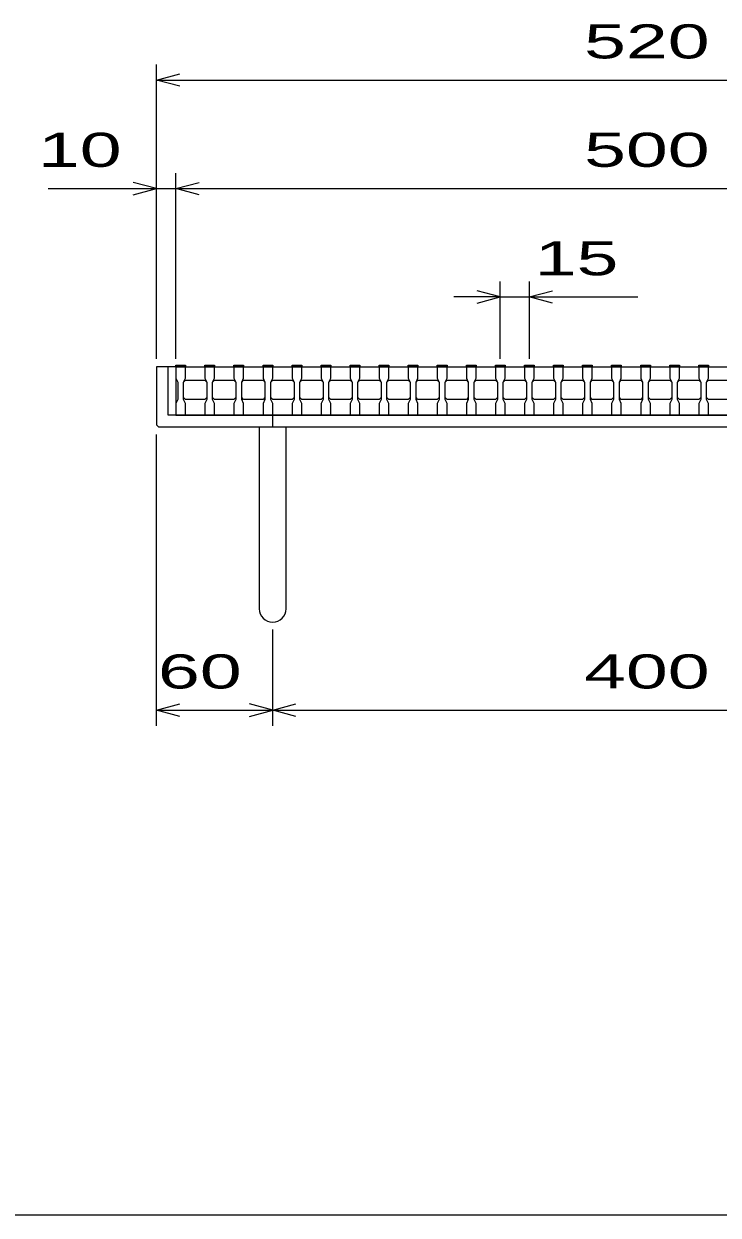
# Model space of a CAD drawing. Units: millimetres, scale not verified. Extents: x -1456 to 1385, y -1026 to 843.
# Drawn here: x -1065 to -707, y -917 to -302 of the extents above; entities that cross this region are included whole.
import ezdxf
from ezdxf.enums import TextEntityAlignment as Align

# ---------------------------------------------------------------- set-up
doc = ezdxf.new("R2010")
doc.units = ezdxf.units.MM
doc.header["$LTSCALE"] = 8
for name, color, linetype, lineweight in [('0_2', 150, 'Continuous', 25), ('16', 3, 'Continuous', 25), ('19', 6, 'Continuous', 25), ('22', 4, 'Continuous', 25)]:
    doc.layers.add(name, color=color, linetype=linetype, lineweight=lineweight)
doc.styles.add('ベクトル', font='')
doc.styles.get('ベクトル').set_extended_font_data('ベクトル')

msp = doc.modelspace()

# ---------------------------------------------------------------- linework, layer by layer
at = {"layer": '0_2'}
msp.add_line((1384.8, -917.2), (-1383.2, -917.2), dxfattribs=at)
at = {"layer": '16'}
for p, q in [((-987, -479), (-987, -478.3)), ((-987, -478.3), (-982, -478.3)), ((-987, -479), (-987, -485)), ((-982, -479), (-987, -479)), ((-987, -479), (-487, -479)), ((-987, -479), (-987, -504)), ((-982, -478.3), (-982, -479)), ((-982, -485), (-982, -479)), ((-972, -479), (-972, -478.3)), ((-972, -478.3), (-967, -478.3)), ((-972, -479), (-972, -485)), ((-967, -479), (-972, -479)), ((-967, -478.3), (-967, -479)), ((-967, -485), (-967, -479)), ((-957, -479), (-957, -478.3)), ((-957, -478.3), (-952, -478.3)), ((-957, -479), (-957, -485)), ((-952, -479), (-957, -479)), ((-952, -478.3), (-952, -479)), ((-952, -485), (-952, -479)), ((-942, -479), (-942, -478.3)), ((-942, -478.3), (-937, -478.3)), ((-942, -479), (-942, -485)), ((-937, -479), (-942, -479)), ((-937, -478.3), (-937, -479)), ((-937, -485), (-937, -479)), ((-927, -479), (-927, -478.3)), ((-927, -478.3), (-922, -478.3)), ((-927, -479), (-927, -485)), ((-922, -479), (-927, -479)), ((-922, -478.3), (-922, -479)), ((-922, -485), (-922, -479)), ((-912, -479), (-912, -478.3)), ((-912, -478.3), (-907, -478.3)), ((-912, -479), (-912, -485)), ((-907, -479), (-912, -479)), ((-907, -478.3), (-907, -479)), ((-907, -485), (-907, -479)), ((-897, -479), (-897, -478.3)), ((-897, -478.3), (-892, -478.3)), ((-897, -479), (-897, -485)), ((-892, -479), (-897, -479)), ((-892, -478.3), (-892, -479)), ((-892, -485), (-892, -479)), ((-882, -479), (-882, -478.3)), ((-882, -478.3), (-877, -478.3)), ((-882, -479), (-882, -485)), ((-877, -479), (-882, -479)), ((-877, -478.3), (-877, -479)), ((-877, -485), (-877, -479)), ((-867, -479), (-867, -478.3)), ((-867, -478.3), (-862, -478.3)), ((-867, -479), (-867, -485)), ((-862, -479), (-867, -479)), ((-862, -478.3), (-862, -479)), ((-862, -485), (-862, -479)), ((-852, -479), (-852, -478.3)), ((-852, -478.3), (-847, -478.3)), ((-852, -479), (-852, -485)), ((-847, -479), (-852, -479)), ((-847, -478.3), (-847, -479)), ((-847, -485), (-847, -479)), ((-837, -479), (-837, -478.3)), ((-837, -478.3), (-832, -478.3)), ((-837, -479), (-837, -485)), ((-832, -479), (-837, -479)), ((-832, -478.3), (-832, -479)), ((-832, -485), (-832, -479)), ((-822, -479), (-822, -478.3)), ((-822, -478.3), (-817, -478.3)), ((-822, -479), (-822, -485)), ((-817, -479), (-822, -479)), ((-817, -478.3), (-817, -479)), ((-817, -485), (-817, -479)), ((-807, -479), (-807, -478.3)), ((-807, -478.3), (-802, -478.3)), ((-807, -479), (-807, -485)), ((-802, -479), (-807, -479)), ((-802, -478.3), (-802, -479)), ((-802, -485), (-802, -479)), ((-792, -479), (-792, -478.3)), ((-792, -478.3), (-787, -478.3)), ((-792, -479), (-792, -485)), ((-787, -479), (-792, -479)), ((-787, -478.3), (-787, -479)), ((-787, -485), (-787, -479)), ((-777, -479), (-777, -478.3)), ((-777, -478.3), (-772, -478.3)), ((-777, -479), (-777, -485)), ((-772, -479), (-777, -479)), ((-772, -478.3), (-772, -479)), ((-772, -485), (-772, -479)), ((-762, -479), (-762, -478.3)), ((-762, -478.3), (-757, -478.3)), ((-762, -479), (-762, -485)), ((-757, -479), (-762, -479)), ((-757, -478.3), (-757, -479)), ((-757, -485), (-757, -479)), ((-747, -479), (-747, -478.3)), ((-747, -478.3), (-742, -478.3)), ((-747, -479), (-747, -485)), ((-742, -479), (-747, -479)), ((-742, -478.3), (-742, -479)), ((-742, -485), (-742, -479)), ((-732, -479), (-732, -478.3)), ((-732, -478.3), (-727, -478.3)), ((-732, -479), (-732, -485)), ((-727, -479), (-732, -479)), ((-727, -478.3), (-727, -479)), ((-727, -485), (-727, -479)), ((-717, -479), (-717, -478.3)), ((-717, -478.3), (-712, -478.3)), ((-717, -479), (-717, -485)), ((-712, -479), (-717, -479)), ((-712, -478.3), (-712, -479)), ((-712, -485), (-712, -479)), ((-987, -485), (-986, -487)), ((-983, -487), (-982, -485)), ((-983, -487), (-982, -486)), ((-982, -486), (-972, -486)), ((-972, -485), (-971, -487)), ((-972, -486), (-971, -487)), ((-968, -487), (-967, -485)), ((-968, -487), (-967, -486)), ((-967, -486), (-957, -486)), ((-957, -485), (-956, -487)), ((-957, -486), (-956, -487)), ((-953, -487), (-952, -485)), ((-953, -487), (-952, -486)), ((-952, -486), (-942, -486)), ((-942, -485), (-941, -487)), ((-942, -486), (-941, -487)), ((-938, -487), (-937, -485)), ((-938, -487), (-937, -486)), ((-937, -486), (-927, -486)), ((-927, -485), (-926, -487)), ((-927, -486), (-926, -487)), ((-923, -487), (-922, -485)), ((-923, -487), (-922, -486)), ((-922, -486), (-912, -486)), ((-912, -485), (-911, -487)), ((-912, -486), (-911, -487)), ((-908, -487), (-907, -485)), ((-908, -487), (-907, -486)), ((-907, -486), (-897, -486)), ((-897, -485), (-896, -487)), ((-897, -486), (-896, -487)), ((-893, -487), (-892, -485)), ((-893, -487), (-892, -486)), ((-892, -486), (-882, -486)), ((-882, -485), (-881, -487)), ((-882, -486), (-881, -487)), ((-878, -487), (-877, -485)), ((-878, -487), (-877, -486)), ((-877, -486), (-867, -486)), ((-867, -485), (-866, -487)), ((-867, -486), (-866, -487)), ((-863, -487), (-862, -485)), ((-863, -487), (-862, -486)), ((-862, -486), (-852, -486)), ((-852, -485), (-851, -487)), ((-852, -486), (-851, -487)), ((-848, -487), (-847, -485)), ((-848, -487), (-847, -486)), ((-847, -486), (-837, -486)), ((-837, -485), (-836, -487)), ((-837, -486), (-836, -487)), ((-833, -487), (-832, -485)), ((-833, -487), (-832, -486)), ((-832, -486), (-822, -486)), ((-822, -485), (-821, -487)), ((-822, -486), (-821, -487)), ((-818, -487), (-817, -485)), ((-818, -487), (-817, -486)), ((-817, -486), (-807, -486)), ((-807, -485), (-806, -487)), ((-807, -486), (-806, -487)), ((-803, -487), (-802, -485)), ((-803, -487), (-802, -486)), ((-802, -486), (-792, -486)), ((-792, -485), (-791, -487)), ((-792, -486), (-791, -487)), ((-788, -487), (-787, -485)), ((-788, -487), (-787, -486)), ((-787, -486), (-777, -486)), ((-777, -485), (-776, -487)), ((-777, -486), (-776, -487)), ((-773, -487), (-772, -485)), ((-773, -487), (-772, -486)), ((-772, -486), (-762, -486)), ((-762, -485), (-761, -487)), ((-762, -486), (-761, -487)), ((-758, -487), (-757, -485)), ((-758, -487), (-757, -486)), ((-757, -486), (-747, -486)), ((-747, -485), (-746, -487)), ((-747, -486), (-746, -487)), ((-743, -487), (-742, -485)), ((-743, -487), (-742, -486)), ((-742, -486), (-732, -486)), ((-732, -485), (-731, -487)), ((-732, -486), (-731, -487)), ((-728, -487), (-727, -485)), ((-728, -487), (-727, -486)), ((-727, -486), (-717, -486)), ((-717, -485), (-716, -487)), ((-717, -486), (-716, -487)), ((-713, -487), (-712, -485)), ((-713, -487), (-712, -486)), ((-712, -486), (-702, -486)), ((-986, -487), (-986, -496)), ((-983, -496), (-983, -487)), ((-971, -487), (-971, -496)), ((-968, -496), (-968, -487)), ((-956, -487), (-956, -496)), ((-953, -496), (-953, -487)), ((-941, -487), (-941, -496)), ((-938, -496), (-938, -487)), ((-926, -487), (-926, -496)), ((-923, -496), (-923, -487)), ((-911, -487), (-911, -496)), ((-908, -496), (-908, -487)), ((-896, -487), (-896, -496)), ((-893, -496), (-893, -487)), ((-881, -487), (-881, -496)), ((-878, -496), (-878, -487)), ((-866, -487), (-866, -496)), ((-863, -496), (-863, -487)), ((-851, -487), (-851, -496)), ((-848, -496), (-848, -487)), ((-836, -487), (-836, -496)), ((-833, -496), (-833, -487)), ((-821, -487), (-821, -496)), ((-818, -496), (-818, -487)), ((-806, -487), (-806, -496)), ((-803, -496), (-803, -487)), ((-791, -487), (-791, -496)), ((-788, -496), (-788, -487)), ((-776, -487), (-776, -496)), ((-773, -496), (-773, -487)), ((-761, -487), (-761, -496)), ((-758, -496), (-758, -487)), ((-746, -487), (-746, -496)), ((-743, -496), (-743, -487)), ((-731, -487), (-731, -496)), ((-728, -496), (-728, -487)), ((-716, -487), (-716, -496)), ((-713, -496), (-713, -487)), ((-986, -496), (-987, -498)), ((-987, -498), (-987, -504)), ((-982, -496), (-983, -495)), ((-982, -498), (-983, -496)), ((-972, -496), (-982, -496)), ((-982, -504), (-982, -498)), ((-971, -495), (-972, -496)), ((-971, -496), (-972, -498)), ((-972, -498), (-972, -504)), ((-967, -496), (-968, -495)), ((-967, -498), (-968, -496)), ((-957, -496), (-967, -496)), ((-967, -504), (-967, -498)), ((-956, -495), (-957, -496)), ((-956, -496), (-957, -498)), ((-957, -498), (-957, -504)), ((-952, -496), (-953, -495)), ((-952, -498), (-953, -496)), ((-942, -496), (-952, -496)), ((-952, -504), (-952, -498)), ((-941, -495), (-942, -496)), ((-941, -496), (-942, -498)), ((-942, -498), (-942, -504)), ((-937, -496), (-938, -495)), ((-937, -498), (-938, -496)), ((-927, -496), (-937, -496)), ((-937, -504), (-937, -498)), ((-926, -495), (-927, -496)), ((-926, -496), (-927, -498)), ((-927, -498), (-927, -504)), ((-922, -496), (-923, -495)), ((-922, -498), (-923, -496)), ((-912, -496), (-922, -496)), ((-922, -504), (-922, -498)), ((-911, -495), (-912, -496)), ((-911, -496), (-912, -498)), ((-912, -498), (-912, -504)), ((-907, -496), (-908, -495)), ((-907, -498), (-908, -496)), ((-897, -496), (-907, -496)), ((-907, -504), (-907, -498)), ((-896, -495), (-897, -496)), ((-896, -496), (-897, -498)), ((-897, -498), (-897, -504)), ((-892, -496), (-893, -495)), ((-892, -498), (-893, -496)), ((-882, -496), (-892, -496)), ((-892, -504), (-892, -498)), ((-881, -495), (-882, -496)), ((-881, -496), (-882, -498)), ((-882, -498), (-882, -504)), ((-877, -496), (-878, -495)), ((-877, -498), (-878, -496)), ((-867, -496), (-877, -496)), ((-877, -504), (-877, -498)), ((-866, -495), (-867, -496)), ((-866, -496), (-867, -498)), ((-867, -498), (-867, -504)), ((-862, -496), (-863, -495)), ((-862, -498), (-863, -496)), ((-852, -496), (-862, -496)), ((-862, -504), (-862, -498)), ((-851, -495), (-852, -496)), ((-851, -496), (-852, -498)), ((-852, -498), (-852, -504)), ((-847, -496), (-848, -495)), ((-847, -498), (-848, -496)), ((-837, -496), (-847, -496)), ((-847, -504), (-847, -498)), ((-836, -495), (-837, -496)), ((-836, -496), (-837, -498)), ((-837, -498), (-837, -504)), ((-832, -496), (-833, -495)), ((-832, -498), (-833, -496)), ((-822, -496), (-832, -496)), ((-832, -504), (-832, -498)), ((-821, -495), (-822, -496)), ((-821, -496), (-822, -498)), ((-822, -498), (-822, -504)), ((-817, -496), (-818, -495)), ((-817, -498), (-818, -496)), ((-807, -496), (-817, -496)), ((-817, -504), (-817, -498)), ((-806, -495), (-807, -496)), ((-806, -496), (-807, -498)), ((-807, -498), (-807, -504)), ((-802, -496), (-803, -495)), ((-802, -498), (-803, -496)), ((-792, -496), (-802, -496)), ((-802, -504), (-802, -498)), ((-791, -495), (-792, -496)), ((-791, -496), (-792, -498)), ((-792, -498), (-792, -504)), ((-787, -496), (-788, -495)), ((-787, -498), (-788, -496)), ((-777, -496), (-787, -496)), ((-787, -504), (-787, -498)), ((-776, -495), (-777, -496)), ((-776, -496), (-777, -498)), ((-777, -498), (-777, -504)), ((-772, -496), (-773, -495)), ((-772, -498), (-773, -496)), ((-762, -496), (-772, -496)), ((-772, -504), (-772, -498)), ((-761, -495), (-762, -496)), ((-761, -496), (-762, -498)), ((-762, -498), (-762, -504)), ((-757, -496), (-758, -495)), ((-757, -498), (-758, -496)), ((-747, -496), (-757, -496)), ((-757, -504), (-757, -498)), ((-746, -495), (-747, -496)), ((-746, -496), (-747, -498)), ((-747, -498), (-747, -504)), ((-742, -496), (-743, -495)), ((-742, -498), (-743, -496)), ((-732, -496), (-742, -496)), ((-742, -504), (-742, -498)), ((-731, -495), (-732, -496)), ((-731, -496), (-732, -498)), ((-732, -498), (-732, -504)), ((-727, -496), (-728, -495)), ((-727, -498), (-728, -496)), ((-717, -496), (-727, -496)), ((-727, -504), (-727, -498)), ((-716, -495), (-717, -496)), ((-716, -496), (-717, -498)), ((-717, -498), (-717, -504)), ((-712, -496), (-713, -495)), ((-712, -498), (-713, -496)), ((-702, -496), (-712, -496)), ((-712, -504), (-712, -498)), ((-987, -504), (-982, -504)), ((-987, -504), (-487, -504)), ((-972, -504), (-967, -504)), ((-957, -504), (-952, -504)), ((-942, -504), (-937, -504)), ((-927, -504), (-922, -504)), ((-912, -504), (-907, -504)), ((-897, -504), (-892, -504)), ((-882, -504), (-877, -504)), ((-867, -504), (-862, -504)), ((-852, -504), (-847, -504)), ((-837, -504), (-832, -504)), ((-822, -504), (-817, -504)), ((-807, -504), (-802, -504)), ((-792, -504), (-787, -504)), ((-777, -504), (-772, -504)), ((-762, -504), (-757, -504)), ((-747, -504), (-742, -504)), ((-732, -504), (-727, -504)), ((-717, -504), (-712, -504))]:
    msp.add_line(p, q, dxfattribs=at)
at = {"layer": '19'}
for p, q in [((-987, -479), (-997, -479)), ((-997, -479), (-997, -509)), ((-991, -504), (-991, -479)), ((-483, -504), (-991, -504)), ((-937, -510), (-937, -504)), ((-997, -509), (-996, -510)), ((-996, -510), (-478, -510)), ((-944, -510), (-944, -604)), ((-930, -604), (-930, -510))]:
    msp.add_line(p, q, dxfattribs=at)
msp.add_arc((-937, -604), 7, 180, 0, dxfattribs=at)
at = {"layer": '22'}
for p, q in [((-997, -475), (-997, -323)), ((-997, -331), (-985, -327.8)), ((-985, -334.2), (-997, -331)), ((-997, -331), (-477, -331)), ((-997, -475), (-997, -379)), ((-987, -475), (-987, -379)), ((-1053, -387), (-997, -387)), ((-997, -387), (-1009, -383.8)), ((-1009, -390.2), (-997, -387)), ((-997, -387), (-987, -387)), ((-987, -387), (-975, -383.8)), ((-975, -390.2), (-987, -387)), ((-987, -387), (-487, -387)), ((-819.5, -475), (-819.5, -435)), ((-804.5, -435), (-804.5, -475)), ((-819.5, -443), (-831.5, -439.8)), ((-804.5, -443), (-792.5, -439.8)), ((-819.5, -443), (-843.5, -443)), ((-831.5, -446.2), (-819.5, -443)), ((-819.5, -443), (-804.5, -443)), ((-792.5, -446.2), (-804.5, -443)), ((-804.5, -443), (-748.5, -443)), ((-997, -664.4), (-997, -514)), ((-937, -664.4), (-937, -614.8)), ((-997, -656.4), (-985, -653.2)), ((-985, -659.6), (-997, -656.4)), ((-997, -656.4), (-937, -656.4)), ((-937, -656.4), (-949, -653.2)), ((-949, -659.6), (-937, -656.4)), ((-937, -656.4), (-925, -653.2)), ((-925, -659.6), (-937, -656.4)), ((-937, -656.4), (-537, -656.4))]:
    msp.add_line(p, q, dxfattribs=at)

# ---------------------------------------------------------------- texts
at = {"layer": '22', "color": 2, "style": 'ベクトル', "width": 1.65}
for s, p in [(' 520 ', (-787, -311)), (' 10 ', (-1069, -367)), (' 500 ', (-787, -367)), (' 15 ', (-812.5, -423)), (' 60 ', (-1007, -636.4)), (' 400 ', (-787, -636.4))]:
    msp.add_text(s, height=17.6, dxfattribs=at).set_placement(p, align=Align.MIDDLE_LEFT)

doc.saveas('drawing.dxf')
